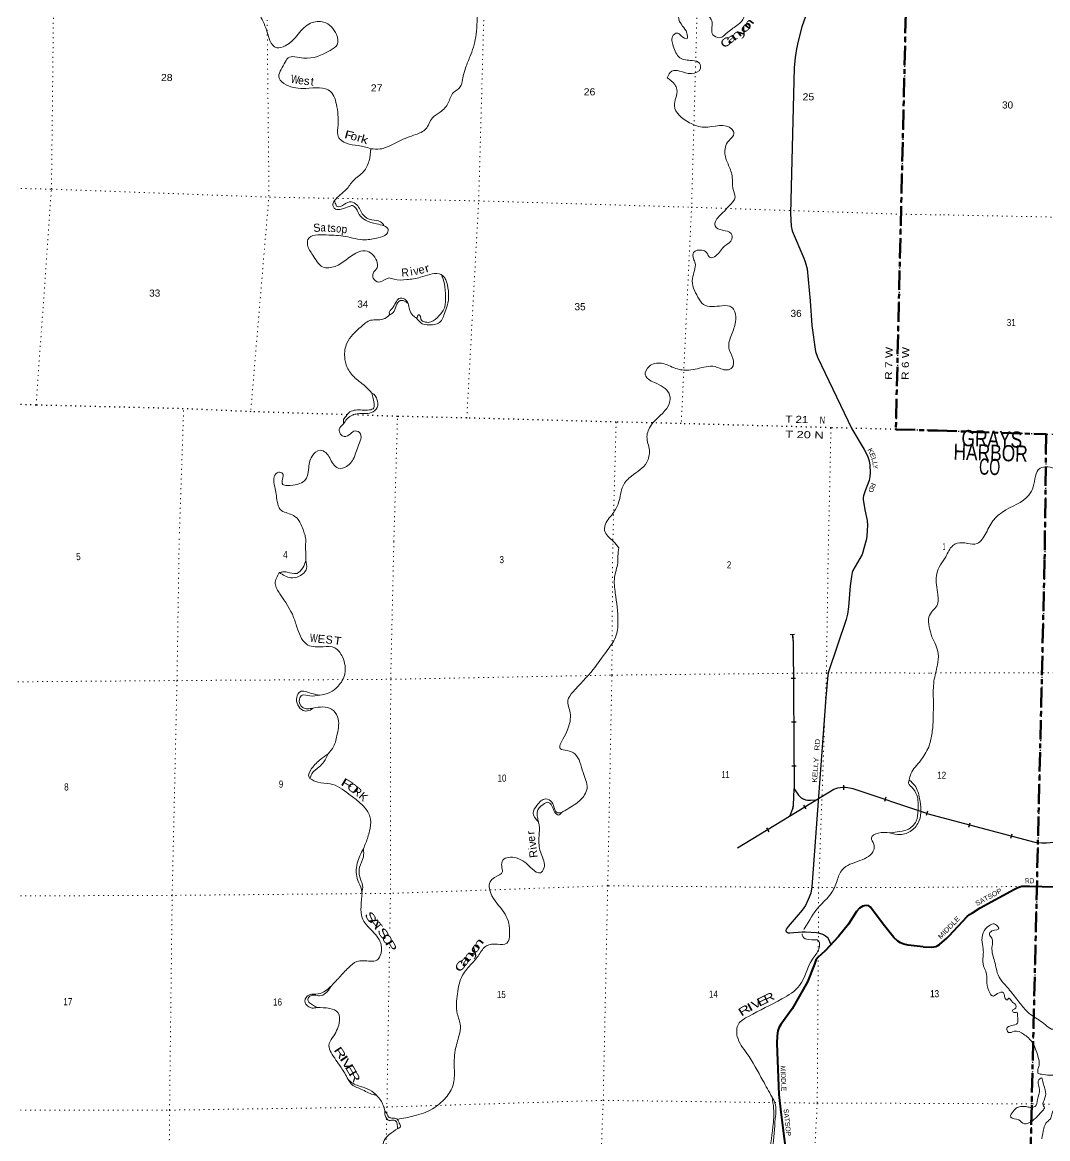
# Model space of a CAD drawing. Header units: feet. Extents: x -751810 to -497223, y -177792 to 12311.
# Drawn here: x -646515 to -621218, y -97461 to -69931 of the extents above; entities that cross this region are included whole.
import ezdxf
from ezdxf.enums import TextEntityAlignment as Align

# ---------------------------------------------------------------- set-up
doc = ezdxf.new("R2010")
doc.units = ezdxf.units.FT
doc.header["$LTSCALE"] = 80
doc.linetypes.add('DOTTED', pattern=[1.5, 0.3, -1.2])
doc.linetypes.add('LONG_DASH_SHORT_DASH', pattern=[9.9, 6, -1.2, 1.5, -1.2])
for name, color, linetype, lineweight in [('11', 7, 'LONG_DASH_SHORT_DASH', 60), ('26', 7, 'Continuous', 40), ('29', 7, 'Continuous', 25), ('34', 7, 'Continuous', 25), ('39', 7, 'Continuous', 13), ('6', 7, 'DOTTED', 25), ('7', 7, 'DOTTED', 13)]:
    doc.layers.add(name, color=color, linetype=linetype, lineweight=lineweight)
for name, color, linetype in [('12', 7, 'Continuous'), ('27', 7, 'Continuous'), ('30', 7, 'Continuous'), ('41', 7, 'Continuous')]:
    doc.layers.add(name, color=color, linetype=linetype)

msp = doc.modelspace()

# ---------------------------------------------------------------- linework, layer by layer
at = {"layer": '11'}
msp.add_line((-621293.86, -83177.58), (-622378.89, -128983.93), dxfattribs=at)
for points in [[(-623941.58, -37252.35), (-624964.48, -79968.9), (-623937.15, -79999.91)], [(-623937.15, -79999.91), (-621257.52, -80090.78), (-621293.86, -83177.58)]]:
    msp.add_lwpolyline(points, dxfattribs=at)
at = {"layer": '26'}
for points in [[(-624287.51, -92732.23), (-624075.29, -92737.16), (-624024.67, -92730.55), (-623980.65, -92719.54), (-623925.62, -92693.11), (-623888.75, -92668.46), (-623704.92, -92517.11), (-623646.08, -92457.45), (-623206.17, -91982.16), (-623147.54, -91934.38), (-623075.24, -91889.02), (-622886.72, -91768.13), (-622037, -91306.88), (-621952.35, -91264.84), (-621907.23, -91246.12), (-621854.73, -91236.13), (-621669.38, -91232.07), (-609472.57, -91555.25), (-601383.29, -91823.34)], [(-624287.51, -92732.23), (-624661.73, -92689.16), (-624766.98, -92665.87), (-624850.39, -92628.78), (-624918.36, -92588.59), (-625011.62, -92502.31), (-625276.32, -92173.27), (-625590.14, -91747.93), (-625627.41, -91721.45), (-625689.2, -91712.18), (-625741.72, -91718.36), (-625780.65, -91729.53), (-625859.12, -91780.19), (-625931.75, -91857.46), (-626129.12, -92167.14), (-626378.74, -92475.09), (-626710.21, -92824.64), (-626890.85, -92993.88), (-626935.83, -93058.5), (-626974.83, -93160.29), (-627142.11, -93593.84), (-627522.38, -94262.03), (-627799.35, -94642.86), (-627851.62, -94726.47), (-627873.5, -94797.43), (-627890.25, -94920.56), (-627896.72, -95115.73), (-627849.74, -96368.11), (-627804.01, -96808.73), (-627562.62, -98689.95)]]:
    msp.add_lwpolyline(points, dxfattribs=at)
at = {"layer": '29'}
for points in [[(-626663.43, -68301.67), (-627281.83, -70043.17), (-627376.82, -70398.75), (-627417.07, -70587.31), (-627450.36, -70798.8), (-627473.17, -71049.97), (-627562.86, -74648.98), (-627546.87, -74955.7), (-627519.12, -75070.89), (-627235.09, -75749.02), (-627197.56, -75838.58), (-627155.75, -76011.93), (-627080.39, -76799.28), (-627035.09, -77409.45), (-626949.37, -78045.78), (-626893.16, -78189), (-626051.92, -79954.72), (-625746.13, -80467.39), (-625667.04, -80625.45), (-625625.67, -80745), (-625606.77, -80854.42), (-625598.09, -81043.9), (-625602.69, -81131.26), (-625619.57, -81226.4), (-625720.82, -81483.34), (-625763.56, -81604.89), (-625768.15, -81646.28), (-625770.39, -81697.94), (-625726.82, -81949.66), (-625671.83, -82219.78), (-625662.44, -82340.63), (-625669.99, -82458.1), (-625676.23, -82611.93), (-625696.31, -82697.49), (-625795.49, -83053.79)], [(-625795.49, -83053.79), (-626025.48, -83449.86), (-626043.21, -83501.66), (-626062.26, -83594.73), (-626092.22, -83823.38), (-626132.72, -84346.01), (-626154.19, -84528.31), (-626191.59, -84661.44), (-626621.9, -85949.37), (-626640.84, -86031.62), (-626690.02, -86578.09), (-627033.57, -91252.25), (-627065.5, -91408.28), (-627124.43, -91562.78), (-627194.21, -91711.81), (-627278.31, -91829.42), (-627624.55, -92229.19), (-627672.28, -92295.88), (-627679.29, -92324.9), (-627674.69, -92336.4), (-627673.43, -92348.76), (-627649.3, -92369.46), (-627618.26, -92383.26), (-627582.72, -92386.87), (-627278.85, -92359.18), (-627195.36, -92360.26), (-626919.55, -92376.36), (-626846.2, -92393.24), (-626797.02, -92406.89), (-626747.17, -92426.95), (-626703.5, -92454.54), (-626659.83, -92493.63), (-626635.06, -92525.52), (-626567.5, -92674.15)]]:
    msp.add_lwpolyline(points, dxfattribs=at)
at = {"layer": '34'}
for p, q in [((-627572.02, -85025.66), (-627461.88, -85015.42)), ((-627549.49, -86106.08), (-627438.88, -86105.18)), ((-627538.12, -87178.24), (-627427.51, -87177.33)), ((-627531.86, -88264.01), (-627421.26, -88263.11)), ((-626254.38, -88743.9), (-626254.38, -88854.51)), ((-625210.56, -89042.8), (-625245.46, -89147.76)), ((-627240.38, -89234.83), (-627182.71, -89329.21)), ((-624181.06, -89387.88), (-624215.96, -89492.84)), ((-623160.92, -89775.03), (-623132.36, -89668.17)), ((-628153.95, -89796.11), (-628096.27, -89890.5)), ((-622124.38, -90049.32), (-622095.83, -89942.46))]:
    msp.add_line(p, q, dxfattribs=at)
at = {"layer": '34', "lineweight": 13}
for points in [[(-624196.48, -89440.23), (-621535.78, -90151.23), (-621361.5, -90165.72), (-621247.49, -90165.72), (-621070.44, -90151.03), (-620958.07, -90139.4), (-620826.52, -90108.69), (-620573.8, -90032.67), (-620383.63, -89959.54), (-620166.2, -89853.56), (-614523.87, -86719.31), (-614191.29, -86558.44), (-614034.99, -86503.51), (-613920.98, -86472.8), (-613688.28, -86428.15), (-595538.07, -83868.58)], [(-627518.85, -85019.61), (-627500.65, -85215.42), (-627471.09, -88834.67)], [(-624196.9, -89438.99), (-626017.3, -88833.68), (-626150.73, -88803.98), (-626212.17, -88797.4), (-626269.22, -88797.4), (-626400.87, -88814.96), (-626455.72, -88830.32), (-626496.77, -88846.2), (-628871.86, -90297.49)], [(-627579.24, -89507.64), (-627526.56, -89387.64), (-627501.28, -89317.67), (-627485.31, -89239.37), (-627471.09, -88834.67)], [(-627471.09, -88834.67), (-627365.24, -88988.38), (-627328.07, -89030.97), (-627297.22, -89058.63), (-627248.94, -89084.97), (-627196.28, -89102.54), (-627144.48, -89113.24), (-627069.02, -89117.9), (-626923.43, -89106.91)]]:
    msp.add_lwpolyline(points, dxfattribs=at)
at = {"layer": '34'}
for points in [[(-624196.2, -89439.17), (-621535.59, -90150.14), (-621361.45, -90164.62), (-621247.54, -90164.62), (-621070.54, -90149.93), (-620958.25, -90138.31), (-620826.8, -90107.63), (-620574.16, -90031.63), (-620384.07, -89958.53), (-620166.71, -89852.58), (-614524.38, -86718.33), (-614191.71, -86557.42), (-614035.32, -86502.46), (-613921.23, -86471.73), (-613688.46, -86427.06), (-595538.22, -83867.49)], [(-627517.75, -85019.51), (-627499.55, -85215.36), (-627469.99, -88834.66)], [(-624197.25, -89440.03), (-626017.59, -88834.74), (-626150.91, -88805.07), (-626212.23, -88798.5), (-626269.15, -88798.5), (-626400.65, -88816.04), (-626455.37, -88831.36), (-626496.28, -88847.19), (-628871.29, -90298.43)], [(-627580.25, -89507.2), (-627527.58, -89387.23), (-627502.34, -89317.37), (-627486.41, -89239.24), (-627472.19, -88834.63)], [(-627470.18, -88834.05), (-627364.37, -88987.7), (-627327.29, -89030.2), (-627296.58, -89057.73), (-627248.5, -89083.96), (-627195.99, -89101.48), (-627144.33, -89112.15), (-627069.03, -89116.8), (-626923.51, -89105.81)]]:
    msp.add_lwpolyline(points, dxfattribs=at)
at = {"layer": '39'}
for points in [[(-631705.52, -59518.05), (-632065.96, -59999.24), (-632340.34, -60506.74), (-632523.76, -60754.31), (-632900.1, -60974.97), (-633073.41, -61138.1), (-633183.7, -61363.27), (-633463.5, -61594.36), (-633517.46, -61824.94), (-633514.85, -62050.86), (-633398.88, -62342.08), (-633542.36, -62689.44), (-633795.78, -63247.86), (-633933.44, -63520.76), (-634368.73, -63844.84), (-634422.32, -63976.62), (-634338.11, -64246.88), (-634429.82, -64454.36), (-634577.23, -64797.59), (-634674.06, -65384.06), (-634849.64, -65724.58), (-635262.69, -66129.87), (-635559.83, -66466.78), (-635864.19, -66740.26), (-635930.39, -66976.59), (-635861.43, -67377.56), (-635704.6, -67730.27), (-635632.31, -68076.87), (-635584.56, -68354.31), (-635534.07, -68601.57), (-635501.2, -68743.54), (-635243.05, -69159.23), (-635267.57, -69590.17), (-635319.17, -70224.12), (-635450.22, -70725.05), (-635564.03, -71012.65), (-635654.73, -71345.17), (-635711.45, -71523.26), (-635876.12, -71662.4), (-636007.29, -71917.3), (-636204.28, -72142.36), (-636399.27, -72284.79), (-636559.19, -72561.17), (-636810.51, -72698.18), (-637019.97, -72771.69), (-637413.62, -72957.65), (-637684.12, -73053.86), (-637915.87, -73048.18)], [(-625248.81, -63736.25), (-625137.45, -63665.83), (-625000.13, -63657.09), (-625046.43, -63821.32), (-625178.07, -64179.05), (-625230.13, -64331.04), (-625347.88, -64364.45), (-625500.07, -64320.39), (-625559.39, -64522.6), (-625533.71, -64795.47), (-625674.13, -65015.87), (-625971.81, -65319.12), (-626059.63, -65532.74), (-626199.47, -65896.32), (-626390.62, -66296.97), (-626776.77, -66589.98), (-627093.01, -66743.56), (-627212.22, -67087.48), (-627199.14, -67297.53), (-627296.41, -67484.7), (-627464.11, -67498.74), (-627788.31, -67480.7), (-627887.08, -67562.98), (-627927.81, -67830.18), (-627964.94, -67948.25), (-628136.67, -67962.19), (-628270.8, -67755.23), (-628388.58, -67705.96), (-628530.74, -67831.53), (-628702.2, -68335.5), (-628505.13, -68608.54), (-628111.44, -68587.94), (-628044.95, -68756.95), (-628221.05, -68952.27), (-628526.56, -68827.82), (-628779.32, -68690.54), (-628935.61, -68733.09), (-629066.58, -68979.94), (-629020.49, -69158.52), (-628892.4, -69365.34), (-628716.5, -69680.2), (-628717.6, -69809.23), (-628854.98, -69987.36), (-629107.47, -70172.74), (-629318.49, -70310.74), (-629478, -70236.25), (-629498.92, -69933.25), (-629692.58, -69686.52), (-630025.16, -69597.7), (-630252.27, -69650.62), (-630326.11, -69785.93), (-630225, -70024.35), (-630120.21, -70194.29), (-630115.46, -70331.53), (-630257.08, -70267.57), (-630366.26, -70196.33), (-630456.29, -70250.58), (-630456.67, -70516.76), (-630292.23, -70805.13), (-629987.43, -70875.11), (-629805.51, -70940.07), (-629786.46, -71069.6), (-630009.27, -71195.21), (-630298.1, -71131.67), (-630493.82, -71136.95), (-630608.59, -71297.48)], [(-641106.28, -67053.37), (-641046.02, -67230.29), (-640946.16, -67353.73), (-640806.07, -67230.12), (-640635.18, -67000.39), (-640371.43, -67016.94), (-640272.24, -67251.27), (-640209.1, -67559.34), (-640286.02, -67738.94), (-640676.62, -68132.68), (-640747.19, -68383.02), (-640660.31, -68709.82), (-640744.76, -69034.43), (-640720.64, -69371.79), (-640675.54, -69675.38), (-640507.59, -70068.69), (-640239.11, -70557.23), (-640026.25, -70510.02), (-639401.83, -69952.62), (-639080.64, -69928.23), (-638763.39, -70234.46), (-638749.32, -70486.88), (-638919.99, -70623.85), (-639577.82, -70811.4), (-639958.89, -70810.12), (-640053.12, -70955.02), (-640180.58, -71306.81), (-640005.07, -71470.42), (-639517.23, -71559.01), (-638912.11, -71634.34), (-638753.85, -72011.29), (-638730.13, -72532.14), (-638719.26, -72750.2), (-638642.86, -72842.82), (-638077.98, -72997.83), (-637915.87, -73048.18)], [(-630608.59, -71297.48), (-630417.06, -71465.52), (-630365.52, -71585.76), (-630427.79, -71993.59), (-630056.64, -72406), (-629690.35, -72517.83), (-629006.11, -72572.92), (-628958.06, -72670.89), (-629087.43, -72851.23), (-629181.91, -73173.58), (-629089.98, -73458.15), (-628998.29, -73752.8), (-628986.67, -74023.3), (-628931.47, -74242.45), (-629075.77, -74456.7), (-629235.07, -74624.2), (-629411.66, -74839.68), (-629424.37, -74948.26), (-629241.5, -75057.6), (-629027.77, -75141.49), (-629006.8, -75275.1), (-629184.34, -75446.19), (-629403.93, -75688.84), (-629548.17, -75733.7), (-629633.83, -75606.57), (-629747.43, -75551.36), (-629952.37, -75604.81), (-629956.12, -75760), (-629916.43, -75869.86), (-629982, -76247.37), (-629845.98, -76710.48), (-629707.08, -76887.31), (-629254.2, -76920.6), (-629007.16, -76960.93), (-628937.14, -77067.51), (-628916.93, -77316.05), (-629019.37, -77634.17), (-629081.86, -77967.39), (-628985.16, -78221.83), (-628998.62, -78445.33), (-629129.1, -78504.65), (-629425.5, -78420.75), (-629645.35, -78423.43), (-630072.89, -78509.74), (-630390.42, -78465.66), (-630744.24, -78338.01), (-631052.59, -78415.14), (-631146.41, -78626.6), (-630921.06, -78813.62), (-630560.57, -79082.59), (-630537.03, -79276.76), (-630659.45, -79503.64), (-631074.84, -80005.67), (-631104.49, -80148.12), (-631044.05, -80484.35), (-631109.69, -80781.19), (-631486.93, -81122.82), (-631694.34, -81361.74), (-631803.1, -81774.49), (-631946.75, -82045.22), (-632141.65, -82350.99), (-632148.36, -82461.74), (-631936.99, -82727.06), (-631798.8, -82886.47)], [(-637915.87, -73048.18), (-637961.3, -73343.5), (-638094.78, -73610.45), (-638348.14, -73832.11), (-638524.93, -74055.65), (-638671.22, -74185.15), (-638812.86, -74327.36)], [(-638811.71, -74324.89), (-638854.25, -74416.6), (-638790.57, -74535.13), (-638645.47, -74538.68), (-638448.2, -74468.91), (-638373.15, -74450.58), (-638327.34, -74473.89), (-638200.97, -74668.56), (-638047.19, -74813.49), (-637779.1, -74900.72), (-637586.62, -74945.77)], [(-637586.62, -74945.77), (-637679, -74846.71), (-637893.7, -74803.13), (-638106.45, -74678.94), (-638265.81, -74431.03), (-638405.22, -74359.05), (-638569.91, -74415.51), (-638744.77, -74475.75), (-638793.11, -74389.87), (-638812.86, -74327.36)], [(-637586.62, -74945.77), (-637488.05, -75038.93), (-637524.93, -75146.93), (-637737.04, -75246.59), (-638060.78, -75293.1), (-638542.78, -75212.72), (-639015.66, -75172.89), (-639468.02, -75284.81), (-639479.34, -75419.64), (-639348.24, -75668.88), (-639105.31, -75963.2), (-638796.45, -75948.59), (-638284.48, -75622.36), (-638055.21, -75563.45), (-637770.96, -75816.44), (-637760.84, -75982.05), (-637861.07, -76124.78), (-637855.78, -76239.86), (-637720.99, -76335.92), (-637466.51, -76235.29), (-637342.2, -76264.55), (-637031.96, -76276.19), (-636689.79, -76218.03), (-636234.08, -76134.42), (-636178, -76149.91)], [(-636788.67, -77223.89), (-636648.85, -77362.42), (-636397.39, -77386.74), (-636245.33, -77352.15), (-636100.44, -77113.72), (-636033.4, -76925.8), (-635998.04, -76630.24), (-636049.33, -76332.54), (-636095.26, -76230.59), (-636178, -76149.91)], [(-636176.86, -76151.02), (-636102.79, -76375.6), (-636074.4, -76702.98), (-636092.33, -76944.52), (-636238.93, -77170.82), (-636436.04, -77317.23), (-636575.28, -77321.88), (-636680.43, -77250.74), (-636704.44, -77159.41), (-636732.22, -77140.58), (-636772.11, -77206.14), (-636787.63, -77225)], [(-636995.73, -76863.9), (-637077.84, -76757.02), (-637226.77, -76745.3), (-637301.65, -76840.26), (-637391.91, -76987.28), (-637461.13, -77098.51), (-637452.17, -77145.11)], [(-637452.17, -77145.11), (-637366.08, -77086.72), (-637291.51, -76921.17), (-637191.67, -76794.56), (-637121.09, -76794.28), (-636995.73, -76863.9)], [(-636787.36, -77225.19), (-636879.91, -77161.15), (-636964.98, -77009.84), (-636995.73, -76863.9)], [(-637452.17, -77145.11), (-637618.03, -77249.93), (-637921.19, -77278.8), (-638158.94, -77438.33), (-638507.51, -77845.2), (-638562.03, -78182.64), (-638499.69, -78440.27), (-638308.28, -78697.04), (-638021.62, -78933.95), (-637891.88, -79072.24)], [(-637892.37, -79071.72), (-637860.83, -79206.1), (-637830.56, -79372.2), (-637842.2, -79436.44), (-637954.39, -79490.16), (-638291.17, -79491.98), (-638431.44, -79538.96), (-638557.82, -79679.04), (-638589.26, -79728.68), (-638587.66, -79829.55)], [(-638587.13, -79828.43), (-638508.36, -79718.56), (-638340.29, -79605.72), (-638226.81, -79582.29), (-637909.6, -79555.78), (-637757.27, -79426.43), (-637766.41, -79220.51), (-637830.43, -79116.1), (-637891.88, -79072.24)], [(-638587.66, -79829.55), (-638693.94, -79972.13), (-638668.4, -80083.67), (-638573.13, -80146.5), (-638418.23, -80077.7), (-638303.62, -80007.92), (-638174.24, -80077.64), (-638178.43, -80250.96), (-638258, -80456.71), (-638392.64, -80772.03), (-638518.29, -80881.88), (-638721.02, -80927.32), (-638847.47, -80819.36), (-639028.31, -80542.69), (-639168.01, -80482.8), (-639365.12, -80629.21), (-639455.72, -80957.71), (-639547.02, -81231.74), (-639718.58, -81322.31), (-639981.39, -81350.15), (-640087.7, -81327.38), (-640094.72, -81200.16), (-640093.28, -81057.02), (-640195.32, -81024.27), (-640298.76, -81132.64), (-640288.81, -81388.99), (-640224.88, -81747.49), (-640153.07, -81946.87), (-640009.67, -82020.97), (-639736.8, -82160.75), (-639590.26, -82438.6), (-639548.92, -82557.46), (-639518.61, -82674.41)], [(-623728.45, -83112.47), (-623556.44, -82835.14), (-623451.18, -82775.14), (-622958.31, -82782.69), (-622738.83, -82522.13), (-622540.36, -82190.74), (-622332.17, -82006.57), (-621681.62, -81591.44), (-621575.7, -81385.56), (-621407.42, -80928.79), (-621217.74, -80895.44), (-620779.1, -81023.04), (-620609.92, -81013.54), (-620557.78, -80913.44), (-620551.78, -80901.61)], [(-639518.61, -82674.41), (-639525.73, -82936.62), (-639517.32, -83118.13), (-639520.55, -83201.32)], [(-633213.39, -89418.37), (-632860.63, -89199.8), (-632642.81, -88982.54), (-632583.04, -88814.5), (-632679.97, -88429.73), (-632878.24, -87978.45), (-633069.79, -87891.99), (-633245.94, -87840.09), (-633180.88, -87609.69), (-633002.85, -87170), (-632998.58, -86958.53), (-633054.75, -86649.13), (-632933.86, -86446.05), (-632431.41, -85894.01), (-632104.16, -85443.22), (-631877.57, -85091.14), (-631819.36, -84701.44), (-631885.83, -84004.98), (-631904.14, -83615.74), (-631826.53, -83262.69), (-631819.09, -83093.59), (-631798.8, -82886.47)], [(-623728.45, -83112.47), (-623953.67, -83522.27), (-623937.64, -83984.42), (-623953.16, -84322.11), (-624057.68, -84443.26)], [(-640177.41, -83499.77), (-639890.06, -83628.45), (-639683.95, -83592.3), (-639504.86, -83398.44), (-639520.92, -83196.64)], [(-639520.41, -83203.07), (-639593.13, -83382.56), (-639744.92, -83520.55), (-639981.89, -83489.59), (-640088.53, -83485.43), (-640177.41, -83499.77)], [(-640176.12, -83499.56), (-640275.53, -83771.81), (-640161.83, -84023.94), (-639821.2, -84605.02), (-639724.41, -84897.1), (-639468.52, -85287.08), (-639092.83, -85328.89), (-638807.43, -85354.78), (-638616.72, -85582.26), (-638558.72, -86000.5), (-638725.96, -86305.41), (-638928.4, -86458.49), (-639179.07, -86523)], [(-624057.68, -84443.26), (-624149.74, -84597.75), (-624142.5, -84837.66), (-624077.42, -85086.45)], [(-624078.74, -85081.41), (-623919.13, -85499.14), (-623938.69, -85782.94), (-624023.69, -86180), (-624039.23, -86617.14), (-624045.35, -87155.34), (-624076.42, -87493.29), (-624153.31, -87805.65)], [(-639179.07, -86523), (-639389.92, -86479.44), (-639662.96, -86439.69), (-639746.27, -86577.04), (-639717.85, -86765), (-639589.71, -86900.55), (-639444.84, -86905.48), (-639338.83, -86841.12)], [(-639338.96, -86841.2), (-639486.21, -86860.32), (-639586.32, -86832.12), (-639680.67, -86618.66), (-639608.35, -86527.43), (-639423.38, -86541.22), (-639178.76, -86522.98)], [(-639338.83, -86841.12), (-638890.32, -86866.26), (-638737.2, -87060.75), (-638743.69, -87481.72), (-638836.5, -87790.14), (-638969.06, -87972.84)], [(-624152.04, -87803.55), (-624358.3, -88143.71), (-624592.25, -88461.38), (-624633.63, -88615.69)], [(-638969.06, -87972.84), (-639148.87, -88102.2), (-639377.04, -88333.35), (-639441.77, -88547.64), (-639418.23, -88578.34)], [(-639418.23, -88578.34), (-639373.69, -88466.4), (-639195, -88292.69), (-639075.62, -88164.12), (-638970.31, -87973.74)], [(-639418.11, -88578.04), (-639224.83, -88672.89), (-638919.51, -88709.25), (-638455.55, -88966.41), (-637924.28, -89579.53), (-637950.43, -89877.2), (-638040.79, -90163.51), (-638100.11, -90309.4)], [(-624633.63, -88615.69), (-624497.47, -88753.42), (-624379.07, -89072.14), (-624388.09, -89617.98), (-624578.31, -89863.99), (-624858.18, -89963.14), (-625118.09, -89921.79)], [(-625113.06, -89921.75), (-624933.32, -89895.14), (-624682.6, -89843.76), (-624464.82, -89628.52), (-624414.96, -89353.49), (-624445.92, -88992.21), (-624580.65, -88783.99), (-624652.76, -88665.68), (-624633.63, -88615.69)], [(-633783.05, -89651.12), (-633912.33, -89430.5), (-633822, -89244.94), (-633599.24, -89082.19), (-633449.91, -89165.78), (-633314.15, -89422.38), (-633213.39, -89418.37)], [(-633213.39, -89418.37), (-633287.15, -89481.36), (-633374.37, -89413.11), (-633469.21, -89223.83), (-633538.55, -89168.03), (-633668.38, -89215.79), (-633813.18, -89406.31), (-633805.68, -89533.39), (-633783.86, -89647.51)], [(-637261.41, -96984.48), (-636852.01, -96900.87), (-636397.42, -96724.65), (-636063.57, -96445.25), (-635884.17, -96136.56), (-635856.75, -95776.45), (-635834.63, -95279.23), (-635738.58, -94910.43), (-635705.68, -94677.37), (-635784.23, -94379.61), (-635782.32, -93886.01), (-635654.33, -93431.21), (-635433.19, -93149.55), (-635249.5, -92927.58), (-635063.72, -92701.63), (-634795.21, -92666.73), (-634561.09, -92639.2), (-634491.96, -92406.86), (-634603.08, -91927.11), (-634930.13, -91471.23), (-634975.58, -91129.8), (-634868.72, -91023.15), (-634668.38, -90874.05), (-634687.84, -90740.68), (-634660.75, -90596.16), (-634327.35, -90538.38), (-633936.1, -90806.17), (-633734.69, -90902.9), (-633645.86, -90791.85), (-633717.16, -90433.79), (-633772.47, -90082.1), (-633763.5, -89737.74), (-633783.86, -89647.51)], [(-625113.06, -89921.75), (-625401.04, -89924.01), (-625566.55, -90043.59), (-625509.34, -90201.9), (-625508.08, -90338.94), (-625849.7, -90604.07), (-626287.11, -90826.98), (-626415.42, -91098.42), (-626566.89, -91419.77), (-626859.25, -91738.28), (-627210.18, -92265.16), (-627234.14, -92304.41)], [(-638100.11, -90309.4), (-638250.26, -90665.02), (-638274.94, -90890.19), (-638238.8, -91094.41), (-638148.64, -91315.84), (-638134.2, -91398.74)], [(-638134.87, -91394.87), (-638120.48, -91217.68), (-638190.64, -91002.7), (-638193.97, -90768.91), (-638100.2, -90512.9), (-638101.36, -90312.37)], [(-638134.2, -91398.74), (-638159.11, -91734.72), (-638130.51, -92013.34), (-637877.47, -92344.84), (-637658.84, -92685.71), (-637686.27, -92947.09), (-637769.1, -93060.27), (-637930.68, -93085.23), (-638263.06, -93092.65), (-638469.48, -93243.64), (-638691.7, -93478.94), (-638907.75, -93708.32)], [(-622435.43, -92251.63), (-622535.63, -92166.17), (-622657.53, -92205.4), (-622809.26, -92382.99), (-622835.6, -92618.22), (-622806.79, -92824.62), (-622810.56, -92967.68), (-622800.77, -93207.88), (-622747.54, -93328.2), (-622725.67, -93415.46), (-622720.86, -93615.2), (-622637.22, -93881.47), (-622584.41, -93941.3), (-622456, -93884.09), (-622304.43, -93865.79), (-622283.94, -93928.82), (-622254.22, -94024.34), (-622210.15, -94033.54), (-622174.97, -93998.14), (-622118.02, -94054.04), (-621995.08, -94204.37), (-622030.68, -94255.89), (-622086.15, -94296.81), (-622053.25, -94348.06), (-621972.62, -94346.09), (-621962.24, -94410.88), (-621953.98, -94479.64), (-621951.71, -94546.24), (-621965.59, -94614.44), (-622116.2, -94673.09), (-622228.83, -94742.8), (-622187.04, -94838.64), (-622047.34, -94811.96), (-621813.52, -94882.46), (-621597.34, -95087.61), (-621459.3, -95429.88), (-621428.8, -95648.42), (-621464.94, -95796.7), (-621458.05, -95841.24), (-621374.3, -95873.62), (-620985.78, -95883.56), (-620849.11, -95818.5), (-620848.04, -95624.96), (-620831.5, -95456.01), (-620754.94, -95379.33), (-620666.47, -95232.39), (-620665.3, -95111.44), (-620710.11, -95053.84), (-620818.23, -95028.89), (-620895.25, -94893.85), (-620992.88, -94776.42), (-621127.32, -94756.85), (-621273.58, -94650.28), (-621604.08, -94426.08), (-621753.68, -94293.21), (-621950.89, -94056.3), (-622188.84, -93759.86), (-622460.58, -93369.81), (-622503.95, -93181.19), (-622591.18, -92822.07), (-622590.33, -92713.21), (-622593.23, -92517.55), (-622653.35, -92429.32), (-622592.53, -92338.12), (-622423.49, -92267.84), (-622435.43, -92251.63)], [(-627277.33, -92406.77), (-627262.72, -92473.64), (-627107.23, -92551.32), (-626866.32, -92586.39), (-626862.09, -92775.87), (-627023.8, -93037.47), (-627341.56, -93684.99), (-627775.05, -94012.76), (-628603.3, -94445.41), (-628848.77, -94635.92), (-628875.12, -94943.66), (-628639.85, -95357.4), (-628244.61, -96026.22), (-628016.7, -96436.72)], [(-617781.49, -92236.66), (-617849.79, -92306.15), (-618014.23, -92430.99), (-618260.35, -92444.86), (-618356.66, -92506.92), (-618331.4, -92695.08), (-618249.3, -92866.55), (-618281.58, -93097.6), (-618447.09, -93492.6), (-618605.4, -93766.81), (-618692.93, -94030.72), (-618853.98, -94179.84), (-618947.44, -94439.57), (-619012.03, -94673.83), (-619110.68, -94901.17), (-619217.54, -95057.72), (-619598.35, -95443.18), (-619753.67, -95527.93), (-619792.72, -95633.8), (-619925.49, -95856.23), (-620098.73, -96085.69), (-620284.73, -96111.18), (-620493.72, -96168.34), (-620559.63, -96376.35), (-620688.58, -96530.33), (-620878.98, -96723.06), (-621077.48, -96764.36), (-621151.39, -96970.15), (-621229.85, -97042.75), (-621314.94, -97213.97), (-621361.73, -97460.78)], [(-638909.08, -93710.04), (-639032.68, -93812.59), (-639219.52, -93891.45), (-639431.35, -93911.37), (-639547.31, -94070.22), (-639467.32, -94196.75), (-639363.47, -94239.14), (-639248.46, -94227.34)], [(-638907.75, -93708.32), (-639035.96, -93874.99), (-639180.16, -93936.56), (-639300.64, -93920.04), (-639419.96, -93945.85), (-639469.89, -94025.44), (-639447.04, -94090.37), (-639357.81, -94158.66), (-639248.52, -94227.35)], [(-639248.46, -94227.34), (-638924.78, -94251.99), (-638729.4, -94348.6), (-638698.42, -94609.14), (-638860.69, -94966.53), (-638951.26, -95164.18), (-638896.31, -95334.53), (-638652.05, -95702.11), (-638476.8, -95997.79)], [(-638476.8, -95997.79), (-638412.42, -96099.83), (-638159.53, -96239.91), (-637858.17, -96372.9), (-637777.4, -96387.39)], [(-637777.01, -96387.73), (-637843.19, -96328.87), (-638066.25, -96207.53), (-638363.95, -96092.74), (-638476.7, -95997.94)], [(-622138.82, -96886.87), (-621935.4, -96679.91), (-621836.34, -96666.32), (-621723.77, -96675.24), (-621625.5, -96691.87), (-621530.09, -96664.07), (-621469.27, -96496.25), (-621418.4, -96247.53), (-621451.23, -96041.03), (-621415.52, -95985.48), (-621366.57, -95962.54), (-621343.85, -96017.56), (-621315.09, -96149.36), (-621277.59, -96255.16), (-621288.94, -96456.5), (-621322.27, -96651.23), (-621299.18, -96692.15), (-621339.33, -96763.71), (-621517.66, -96956.75), (-621698.15, -97079.16), (-621793.24, -97094.88), (-621931.71, -96998.59), (-622125.23, -96927.1), (-622136.13, -96893.9)], [(-637777.91, -96386.6), (-637671.87, -96519.7), (-637613.72, -96631.69), (-637573.87, -96776.29)], [(-628019.18, -96432.25), (-627978.72, -96718.63), (-627995.76, -97163.57), (-628132.76, -97964.73), (-628357.46, -98522.36), (-628730.11, -98927.91), (-628999.67, -99214.64), (-629407.28, -99557.03), (-629444.94, -99826.26), (-629365.19, -100164.34), (-629230.44, -100271.82), (-628881.86, -100558.9), (-628566.46, -100611.62)], [(-628567.88, -100611.38), (-628752.48, -100533.29), (-629092.78, -100335.04), (-629342.21, -100023.77), (-629384.37, -99718.68), (-629257.45, -99515.71), (-628936.28, -99266.29), (-628686.97, -98985.19), (-628411.85, -98722.75), (-628157.35, -98284.6), (-628004.13, -97677.18), (-627937.43, -96967.28), (-627946.51, -96581.62), (-628016.7, -96436.72)], [(-637574.31, -96773.52), (-637549.3, -96931.18), (-637464.34, -97011.47), (-637343.38, -97003.82), (-637299.59, -97028.88), (-637265.11, -97116.21), (-637256.34, -97180.86), (-637258.82, -97216.76)], [(-637259.09, -97217.08), (-637185.53, -97164.15), (-637213.93, -97074.93), (-637278.28, -96970.88), (-637398.72, -96952.34), (-637484.73, -96924.42), (-637513.7, -96863.39), (-637573.65, -96777.7)], [(-637252.95, -97212.66), (-637461.28, -97358.08), (-637591.17, -97508.6), (-637606.14, -97850.82), (-637657.48, -98299.1), (-637700.97, -98558.14), (-637760.85, -98631.48), (-638004.85, -98749.48), (-638204.04, -98940.92), (-638457.28, -99316.63), (-638820.14, -99736.48), (-639168.41, -100031.71), (-639586.81, -100210.67), (-639996.96, -100379.73), (-640115.53, -100468.02)]]:
    msp.add_spline(points, degree=3, dxfattribs=at)
at = {"layer": '6'}
msp.add_line((-621257.52, -80090.78), (-621293.86, -83177.58), dxfattribs=at)
for points in [[(-623941.58, -37252.35), (-623958.34, -37921.49), (-624082.86, -43204.96), (-624207.41, -48310.39), (-624212.99, -48513.55), (-624330.56, -53457.02), (-624336.9, -53829.01), (-624470.09, -59388.35), (-624585.46, -64003.8), (-624705.21, -69322.76), (-624838.78, -74655.77), (-624964.48, -79968.9)], [(-638503.71, -79608.78), (-640868.35, -79532.63), (-642545.35, -79459.21), (-646174.42, -79370.73), (-647849.86, -79317.48), (-651138.88, -79234.52), (-651507.27, -79236.42), (-655130.31, -79158.32)], [(-623939.48, -79999.31), (-624964.48, -79968.9), (-626564.4, -79928.19), (-630257.56, -79826.2), (-631864.92, -79788.56), (-635550.09, -79688.76), (-637258.04, -79648.9), (-638359.89, -79613.41)], [(-612313.97, -80314.56), (-614352.52, -80248.42), (-617398.15, -80179.38), (-619652, -80113.52), (-621243.1, -80092.7), (-623937.15, -79999.91)], [(-621293.71, -83177.7), (-621355.79, -85952.64), (-621484.99, -91249.57), (-621615.27, -96574.4), (-621732.23, -101924.63), (-621866.17, -107243.36), (-621994.32, -112581.06), (-622116.02, -117911.25), (-622241.19, -123217.85), (-622368.52, -128516.87), (-622378.89, -128983.93)]]:
    msp.add_lwpolyline(points, dxfattribs=at)
at = {"layer": '7'}
for p, q in [((-642536.3, -79503.72), (-642642.64, -82582.62)), ((-637348.93, -82732.02), (-637258.04, -79648.9)), ((-631864.92, -79788.56), (-631949.11, -82883.14)), ((-626564.4, -79928.19), (-626632.66, -83030.68))]:
    msp.add_line(p, q, dxfattribs=at)
for points in [[(-646174.42, -79370.73), (-645796.14, -74044.28), (-645736.32, -68736.95), (-645560.05, -63442.27), (-645562.41, -58125.51), (-645302.11, -52764.22), (-645201.24, -47955.24)], [(-635550.09, -79688.76), (-635255.81, -74338.3), (-635106.15, -68974.56), (-634805.42, -63606.11)], [(-629490.12, -63804.47), (-629854.35, -69221.86), (-630003.61, -74478.87), (-630257.56, -79826.2)], [(-640358.19, -66174.82), (-640484.95, -68913.75), (-640429.5, -74197.45), (-640880.43, -79532.36)], [(-654972.8, -73833.89), (-651353.08, -73939.24), (-645796.14, -74044.28), (-640414.41, -74242.09), (-635257.73, -74334.23), (-630003.88, -74490.95), (-624836.02, -74663.47), (-623790.74, -74679.09)], [(-623790.74, -74679.09), (-619487.52, -74765.83), (-614145.48, -74879.29), (-608814.27, -75038.88), (-603472.7, -75180.53), (-598223.46, -75314.59), (-592952.28, -75459.08), (-592608.88, -75474.89)], [(-643109.08, -112596.77), (-643119.69, -107334.19), (-642922.88, -102056.05), (-642882.4, -96756.35), (-642817.89, -91461.2), (-642699.22, -86171.27), (-642642.64, -82582.62)], [(-637348.93, -82732.02), (-637426.86, -86132.34), (-637432.68, -91410.66), (-637448.58, -92362.33)], [(-632558.54, -112617.67), (-632644.56, -107131.98), (-632405.41, -102027.9), (-632183.26, -96516.79), (-632072.59, -91224.68), (-631970.1, -86029.01), (-631949.11, -82883.14)], [(-626632.66, -83030.68), (-626677.33, -85976.43), (-626868.48, -91270.8), (-626903.25, -96584.72), (-627192.7, -101959.47), (-627220.54, -107054.11), (-627237.19, -108889.33)], [(-655325.21, -86030.38), (-651239.73, -86242.33), (-647947.33, -86204.71), (-642703.06, -86163.14), (-637426.86, -86132.34), (-631970.1, -86029.01), (-626677.33, -85976.43), (-624101.63, -85977.02)], [(-624101.63, -85977.02), (-621332.37, -85968.88), (-617620.39, -86057.1), (-612295.42, -86145.82), (-606986.07, -86348.9), (-601642.69, -86492.57), (-596303.4, -86638.13), (-592900.52, -86687.08)], [(-624247.08, -91262.49), (-626868.48, -91270.8), (-632072.59, -91224.68), (-637432.68, -91410.66), (-642817.89, -91461.2), (-648013.35, -91477.68), (-651370.12, -91534.63), (-655479.68, -91319.27)], [(-593042.12, -92103.91), (-596469.58, -92044.36), (-601739.32, -91815.91), (-607154.32, -91631.37), (-612435.04, -91474.29), (-617703.75, -91338.62), (-621504.29, -91238.84), (-624247.08, -91262.49)], [(-637454.93, -92742), (-637520.72, -96679.11), (-637523.99, -96850.47)], [(-655631.65, -96636.23), (-651449.1, -96847.58), (-648123.75, -96757.72), (-642882.4, -96756.35), (-637520.72, -96679.11), (-632183.26, -96516.79), (-628000.56, -96570.6)], [(-627951.72, -96571.23), (-626903.25, -96584.72), (-624393.68, -96590.31)], [(-624393.68, -96590.31), (-621589.54, -96602.29), (-621491.62, -96603.95)], [(-621314, -96606.95), (-617784.16, -96666.67), (-612517.33, -96834.71), (-607288.68, -96980.95), (-601924.7, -97173.59), (-596590.68, -97359.29), (-593181.77, -97446.35)], [(-637526.37, -96975.59), (-637623.11, -102049.93), (-638040.52, -107303.08), (-637851.65, -112595.75)]]:
    msp.add_lwpolyline(points, dxfattribs=at)

# ---------------------------------------------------------------- texts
at = {"layer": '12'}
for s, width, p in [('GRAYS', 0.8, (-623349.69, -80379.55)), ('HARBOR', 0.8, (-623546.21, -80716.6)), ('CO', 0.65, (-622916.08, -81084))]:
    msp.add_text(s, height=400, rotation=358.326, dxfattribs=dict(at, width=width)).set_placement(p)
at = {"layer": '27'}
for s, rotation, width, p in [('RD', 1.255, 0.8, (-621776.93, -91164.41)), ('SATSOP', 28.494, 1.1, (-622963.44, -91725.27)), ('MIDDLE', 46.214, 1.15, (-623853.27, -92548.47)), ('MIDDLE', 272.148, 0.95, (-627808.67, -95664.56))]:
    msp.add_text(s, height=120, rotation=rotation, dxfattribs=dict(at, width=width)).set_placement(p)
msp.add_text('SATSOP', height=120, rotation=275.925, dxfattribs=at).set_placement((-627735.51, -96732.94))
at = {"layer": '30'}
for s, rotation, width, p in [('K', 296.582, 1.2, (-625638.25, -80526.57)), ('E', 292.088, 1.15, (-625589.86, -80629.4)), ('L', 289.088, 1.2, (-625555.88, -80732.89)), ('Y', 272.623, 0.75, (-625530.22, -80894.82)), ('D', 248.493, 1.05, (-625627.82, -81438.26)), ('R', 248.493, 1.05, (-625586.25, -81332.77)), ('KELLY   RD', 85.796, 1.25, (-626873.66, -88144.47))]:
    msp.add_text(s, height=120, rotation=rotation, dxfattribs=dict(at, width=width)).set_placement(p, align=Align.CENTER)
msp.add_text('L', height=120, rotation=279.8, dxfattribs=at).set_placement((-625537.13, -80823.85), align=Align.CENTER)
at = {"layer": '41'}
for s, rotation, width, p in [('n', 54.408, 1.75, (-628520.07, -70022.2)), ('n', 37.518, 1.85, (-628850.49, -70320.23)), ('y', 39.055, 1.95, (-628710.66, -70219.93)), ('o', 45.155, 2.05, (-628601.68, -70114.4)), ('C', 34.805, 1.45, (-629095.59, -70500.38)), ('a', 36.528, 1.8, (-628972.62, -70407.4)), ('W', 350.087, 0.8, (-639803.07, -71432.86)), ('e', 351.367, 0.9, (-639652.62, -71458.42)), ('s', 353.486, 1.05, (-639508.07, -71474.31)), ('F', 345.66, 1.4, (-638474.01, -72808.56)), ('o', 344.737, 1.05, (-638355.66, -72837.34)), ('r', 344.737, 1.2, (-638221.4, -72872.78)), ('k', 342.746, 1.3, (-638099.08, -72913.43)), ('a', 358.262, 0.85, (-639096.65, -75087.79)), ('o', 354.138, 0.85, (-638718.15, -75114.3)), ('p', 354.138, 0.95, (-638577.96, -75128.69)), ('r', 17.273, 1.25, (-636501.67, -76087.17)), ('R', 4.591, 0.95, (-637063.46, -76198.9)), ('W', 354.376, 0.75, (-639333.03, -85215.42)), ('E', 355.365, 1.05, (-639142.91, -85237.21)), ('T', 351.774, 1.15, (-638748.78, -85281.86)), ('F', 329.105, 1.8, (-638555.31, -88795.66)), ('O', 324.395, 1.35, (-638414, -88896.52)), ('e', 99.581, 0.95, (-633864.58, -90053.12)), ('S', 304.96, 1.65, (-637998.97, -92060.64)), ('A', 310.041, 1.75, (-637890.85, -92200.9)), ('S', 304.451, 1.65, (-637685.94, -92458.92)), ('O', 299.547, 1.25, (-637598.65, -92593.6)), ('P', 300.8, 1.6, (-637499.54, -92757.26)), ('y', 50.389, 1.95, (-635337.93, -92908.95)), ('o', 53.864, 1.7, (-635270.82, -92821.1)), ('n', 53.864, 1.8, (-635187.7, -92707.27)), ('a', 50.749, 1.9, (-635529.73, -93139.29)), ('n', 50.392, 1.9, (-635440.65, -93029.87)), ('C', 52.963, 1.5, (-635625.15, -93259.73)), ('R', 26.552, 1.35, (-628046.99, -94068.27)), ('I', 28.669, 1.7, (-628516.92, -94301.83)), ('V', 26.944, 1.35, (-628360.53, -94221.1)), ('E', 26.552, 1.55, (-628212.18, -94150.81)), ('R', 32.476, 1.5, (-628651.67, -94375.89)), ('R', 303.804, 1.55, (-638757.08, -95398.67)), ('I', 304.466, 1.9, (-638661.71, -95539.47)), ('V', 302.34, 1.5, (-638578.42, -95679.48)), ('E', 300.655, 1.65, (-638491.4, -95816.28)), ('R', 300.655, 1.45, (-638401.02, -95979.18))]:
    msp.add_text(s, height=200, rotation=rotation, dxfattribs=dict(at, width=width)).set_placement(p, align=Align.CENTER)
for s, rotation, p in [('t', 354.31, (-639370.83, -71491.15)), ('S', 5.517, (-639238.37, -75094.98)), ('t', 356.231, (-638956.41, -75097.38)), ('s', 356.231, (-638851.26, -75102.69)), ('i', 9.402, (-636901.45, -76173.5)), ('e', 12.71, (-636647.21, -76124.29)), ('v', 9.891, (-636786.18, -76155.18)), ('S', 354.478, (-638952.97, -85254.19)), ('R', 321.731, (-638311.41, -88978.22)), ('K', 318.326, (-638166.76, -89099.28)), ('r', 96.279, (-633878.7, -89907.83)), ('i', 98.87, (-633826.24, -90287.29)), ('v', 98.87, (-633842.86, -90180.72)), ('R', 96.405, (-633808.73, -90427.29)), ('T', 310.041, (-637815.99, -92293.66))]:
    msp.add_text(s, height=200, rotation=rotation, dxfattribs=at).set_placement(p, align=Align.CENTER)
at = {"layer": '6'}
for s, rotation, width, p in [('R 7 W', 88.645, 1.25, (-625059.87, -78749.55)), ('R 6 W', 88.645, 1.25, (-624650.92, -78751.27)), ('T 21', 358.542, 1.2, (-627689.72, -79801.74)), ('N', 358.542, 0.7, (-626841.71, -79824.67)), ('T 20 N', 358.542, 1.35, (-627694.93, -80173.54))]:
    msp.add_text(s, height=175, rotation=rotation, dxfattribs=dict(at, width=width)).set_placement(p)
at = {"layer": '7'}
for s, width, p in [('28', 1.1, (-643094.12, -71378.78)), ('27', 1.1, (-637916.7, -71636.26)), ('26', 1.1, (-632664.18, -71731.55)), ('25', 1.1, (-627264.72, -71854.99)), ('30', 1.05, (-622344.64, -72056.41)), ('33', 1.05, (-643385.5, -76695.75)), ('34', 1.05, (-638250.45, -76966.09)), ('35', 1.05, (-632890.96, -77030.85)), ('36', 1.05, (-627562.05, -77195.9)), ('31', 0.85, (-622226.05, -77420.57)), ('1', 0.4, (-623808.15, -82947.49)), ('5', 0.85, (-645186.55, -83193.85)), ('4', 0.85, (-640081.01, -83145.66)), ('3', 0.85, (-634742.34, -83267.84)), ('2', 0.85, (-629134.2, -83396.91)), ('9', 0.85, (-640187.61, -88804.6)), ('10', 0.85, (-634792.3, -88656.08)), ('11', 0.65, (-629265.43, -88570.35)), ('12', 0.85, (-623944.59, -88586.43)), ('8', 0.85, (-645482.94, -88874.41)), ('15', 0.85, (-634808.63, -93992.9)), ('14', 0.85, (-629575.62, -93982.43)), ('13', 0.85, (-624119.06, -93972.88)), ('17', 0.85, (-645501.31, -94169.4)), ('16', 0.85, (-640329.53, -94177.35))]:
    msp.add_text(s, height=175, dxfattribs=dict(at, width=width)).set_placement(p)

doc.saveas('drawing.dxf')
